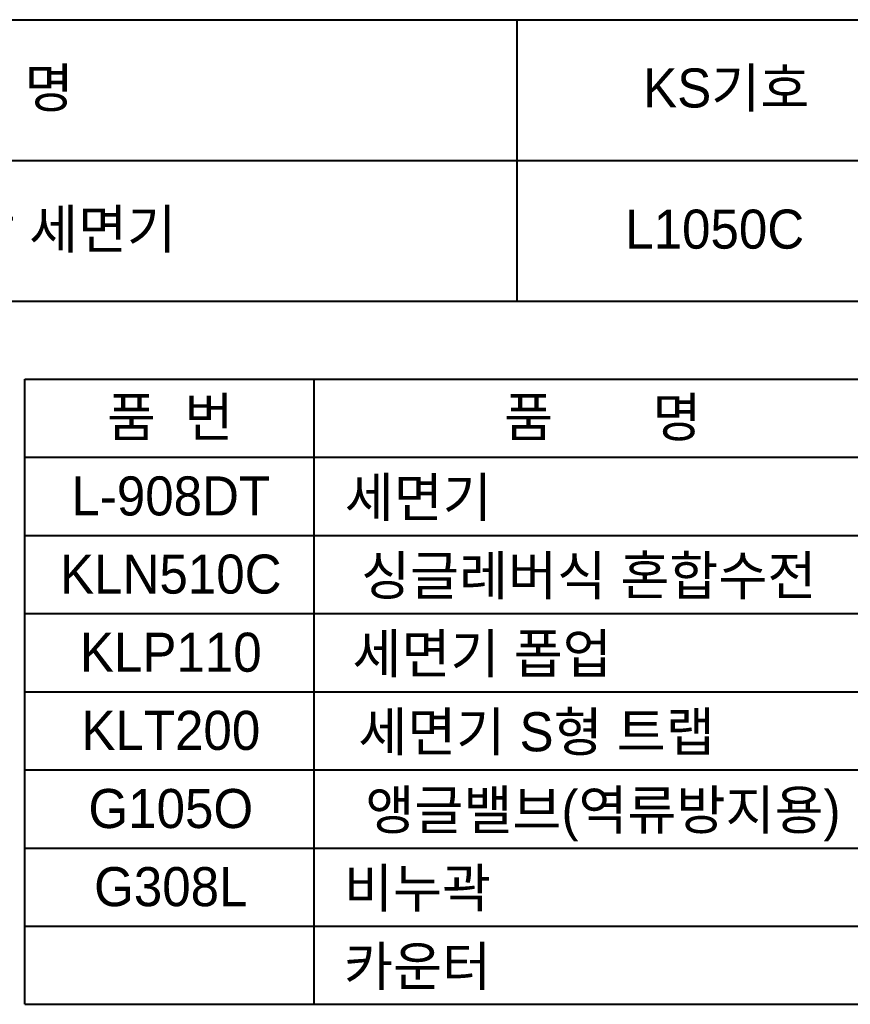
# Model space of a CAD drawing. Header units: millimetres. Extents: x 4596 to 8396, y -8003 to -5406.
# Drawn here: x 7568 to 8100, y -6036 to -5406 of the extents above; entities that cross this region are included whole.
import ezdxf
from ezdxf.enums import TextEntityAlignment as Align

# ---------------------------------------------------------------- set-up
doc = ezdxf.new("R2010")
doc.units = ezdxf.units.MM
doc.layers.add('TEXT', color=7, linetype='Continuous')
doc.layers.add('도각라인', color=7, linetype='Continuous')
doc.styles.add('타이틀', font='H2GTRM.TTF', dxfattribs={"height": 25})

msp = doc.modelspace()

# ---------------------------------------------------------------- linework, layer by layer
at = {"layer": '도각라인'}
for p, q in [((6596.23, -5406.39), (8396.23, -5406.39)), ((7886.23, -5586.39), (7886.23, -5406.39)), ((7116.23, -5496.39), (8396.23, -5496.39)), ((6596.23, -5586.39), (8396.23, -5586.39)), ((7571.23, -6036.39), (7571.23, -5636.39)), ((7571.23, -5636.39), (8366.23, -5636.39)), ((7756.23, -6036.39), (7756.23, -5636.39)), ((7571.23, -5686.39), (8366.23, -5686.39)), ((7571.23, -5736.39), (8366.23, -5736.39)), ((7571.23, -5786.39), (8366.23, -5786.39)), ((7571.23, -5836.39), (8366.23, -5836.39)), ((7571.23, -5886.39), (8366.23, -5886.39)), ((7571.23, -5936.39), (8366.23, -5936.39)), ((7571.23, -5986.39), (8366.23, -5986.39)), ((7571.23, -6036.39), (8366.23, -6036.39))]:
    msp.add_line(p, q, dxfattribs=at)

# ---------------------------------------------------------------- texts
at = {"layer": 'TEXT', "style": '타이틀'}
for s, p in [('품             명', (7511.92, -5449.99)), ('KS기호', (8020.08, -5450.07)), ('톱카운터용 사각 세면기', (7502, -5540.39)), ('L1050C', (8012.71, -5540.39)), ('품  번', (7664.16, -5660.66)), ('품       명', (7941.04, -5660.66)), ('L-908DT', (7664.56, -5711.11)), ('세면기', (7822.95, -5712.01)), ('KLN510C', (7664.56, -5761.11)), ('싱글레버식 혼합수전', (7932.08, -5762.01)), ('KLP110', (7664.56, -5811.11)), ('세면기 폽업', (7863.82, -5812.01)), ('세면기 S형 트랩', (7898.67, -5862.01)), ('KLT200', (7664.56, -5861.11)), ('앵글밸브(역류방지용)', (7941.2, -5912.01)), ('G105O', (7664.56, -5911.11)), ('비누곽', (7822.46, -5962.01)), ('G308L', (7664.56, -5961.11)), ('카운터', (7822.46, -6012.01))]:
    msp.add_text(s, height=25, dxfattribs=at).set_placement(p, align=Align.MIDDLE_CENTER)

doc.saveas('drawing.dxf')
